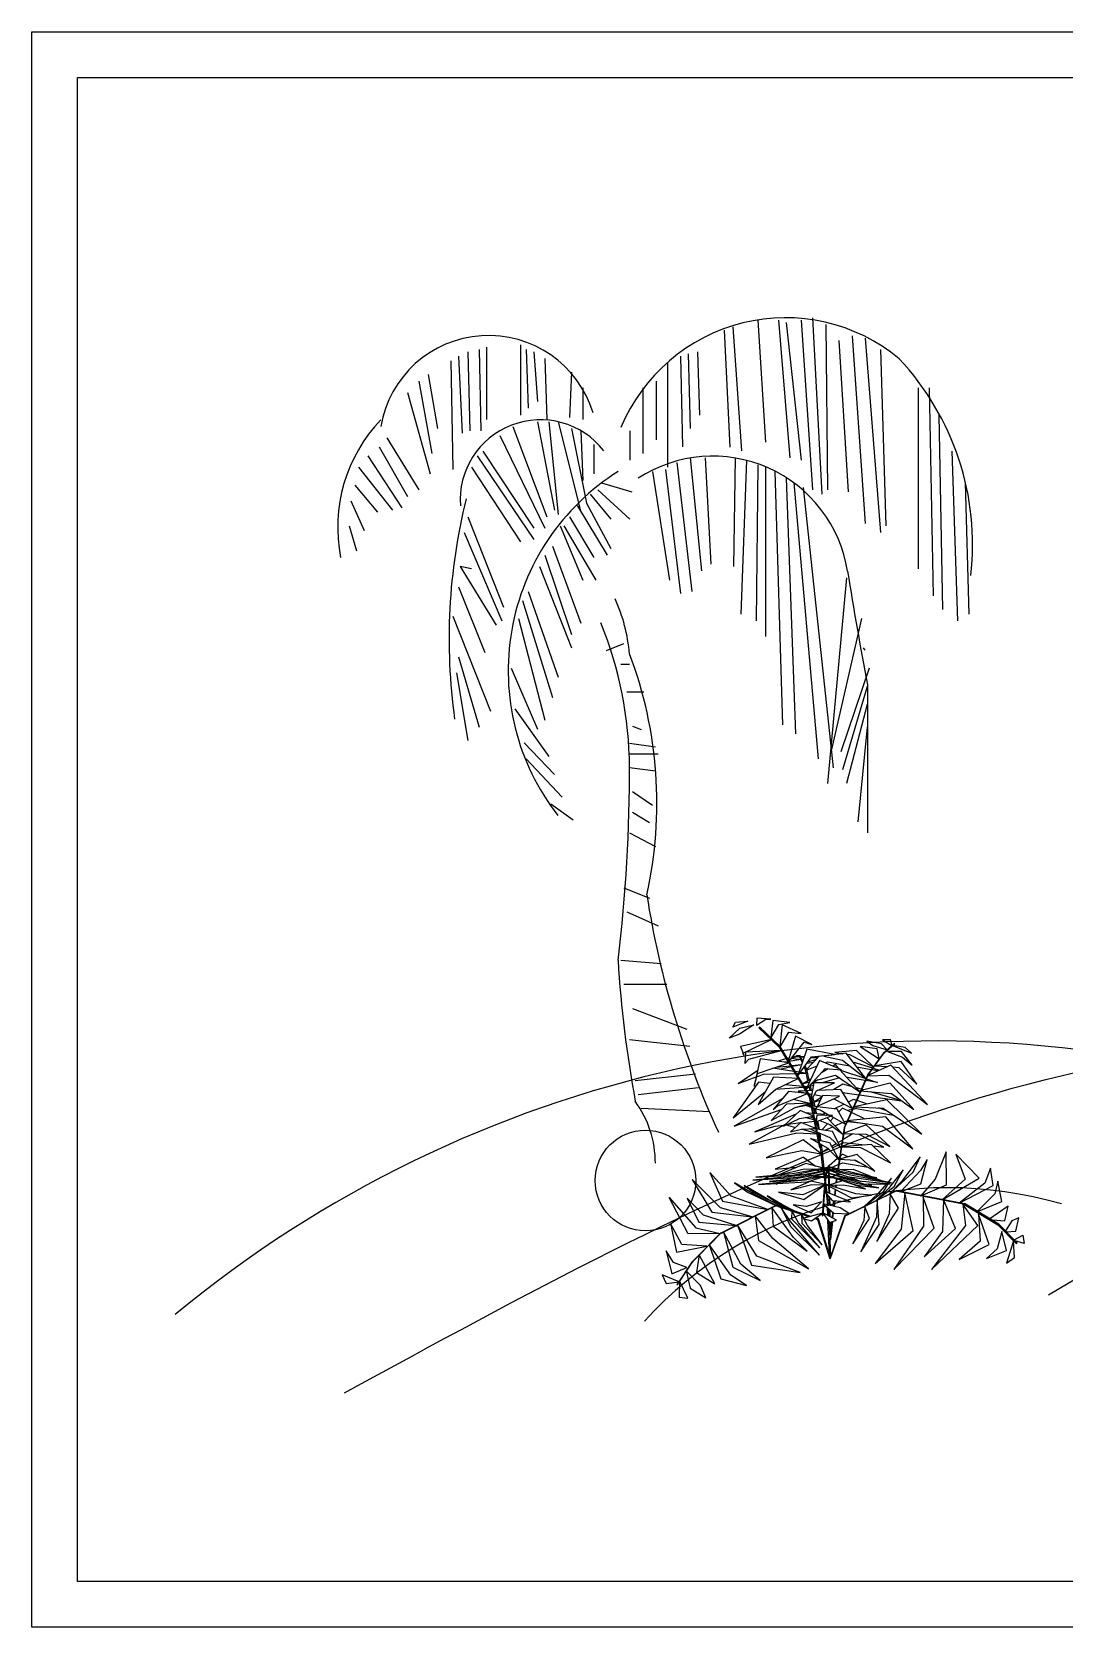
# Model space of a CAD drawing. Extents: x -42728 to 99010, y -18674 to 47645.
# Drawn here: x 60261 to 60599, y 5057 to 5580 of the extents above; entities that cross this region are included whole.
import ezdxf

# ---------------------------------------------------------------- set-up
doc = ezdxf.new("R2010")
doc.units = 0
doc.header["$LTSCALE"] = 100
doc.header["$MEASUREMENT"] = 0
doc.layers.get('0').update_dxf_attribs({"linetype": 'CONTINUOUS'})
doc.layers.add('00-ELE', color=2, linetype='CONTINUOUS')

# ---------------------------------------------------------------- blocks, each defined once
blk = doc.blocks.new('A$C0F7910B6')
at = {"layer": '00-ELE', "color": 35}
for p, q in [((256, 429.39), (259.08, 371.55)), ((227.04, 425.3), (228.92, 386.92)), ((229.86, 426.42), (232.68, 385.78)), ((238.08, 428.64), (240.55, 388.61)), ((244.88, 428.64), (248.59, 383.42)), ((247.34, 427.89), (252.29, 382.67)), ((252.29, 428.64), (256, 373.03)), ((260.32, 427.15), (260.93, 373.03)), ((146.64, 419), (147.26, 392.31)), ((149.11, 419.75), (149.11, 396.03)), ((160.25, 420.48), (160.25, 397.5)), ((162.1, 419), (162.7, 399.72)), ((264.65, 421.97), (267.73, 372.3)), ((268.96, 423.45), (273.29, 361.92)), ((273.29, 422.7), (278.24, 358.94)), ((278.24, 419), (280.09, 361.17)), ((137.38, 415.28), (138, 379.7)), ((139.85, 416.78), (141.08, 391.56)), ((142.93, 418.25), (143.56, 392.31)), ((164.56, 418.25), (165.8, 401.95)), ((168.26, 416.03), (168.88, 396.03)), ((208.42, 414.56), (208.42, 380.45)), ((212.75, 416.78), (213.37, 387.11)), ((215.23, 417.53), (215.83, 393.06)), ((218.31, 418.25), (218.93, 397.5)), ((126.87, 408.62), (131.2, 384.89)), ((129.97, 410.84), (133.05, 393.06)), ((176.92, 411.59), (176.29, 396.75)), ((204.72, 408.62), (204.72, 389.34)), ((123.16, 404.92), (130.59, 378.22)), ((180.62, 406.39), (180.62, 396.03)), ((200.39, 406.39), (200.39, 384.89)), ((290.59, 406.39), (290.59, 347.08)), ((294.29, 406.39), (295.54, 338.19)), ((157.77, 393.8), (168.88, 364.14)), ((165.8, 395.28), (171.36, 366.36)), ((169.51, 395.28), (172.59, 364.89)), ((172.59, 395.28), (180, 365.61)), ((176.92, 393.06), (181.87, 368.58)), ((297.39, 397.5), (298.62, 333.75)), ((116.38, 390.08), (126.87, 373.03)), ((153.44, 390.83), (168.26, 360.44)), ((180, 392.31), (180.62, 376)), ((184.33, 387.86), (184.33, 378.22)), ((196.06, 392.31), (196.06, 382.67)), ((110.2, 384.16), (121.31, 367.11)), ((113.9, 387.11), (123.16, 370.81)), ((146.03, 384.16), (164.56, 356.72)), ((147.89, 385.64), (164.56, 360.44)), ((211.52, 381.94), (216.46, 339.67)), ((215.83, 383.42), (219.54, 346.36)), ((220.78, 383.42), (222.64, 348.58)), ((230.67, 383.42), (230.05, 347.83)), ((234.37, 382.67), (232.52, 332.25)), ((301.72, 385.64), (303.57, 330.03)), ((107.1, 380.45), (118.23, 366.36)), ((144.18, 380.45), (160.25, 355.97)), ((203.49, 378.97), (209.05, 343.38)), ((207.8, 379.7), (212.75, 338.94)), ((238.08, 381.19), (237.46, 330.03)), ((240.55, 380.45), (240.55, 324.85)), ((243.64, 378.97), (246.11, 295.94)), ((247.34, 376.75), (250.44, 292.97)), ((105.87, 374.52), (113.28, 365.61)), ((183.1, 371.55), (189.88, 363.39)), ((185.57, 373.03), (196.06, 363.39)), ((186.8, 375.25), (196.69, 372.3)), ((249.82, 375.25), (257.85, 284.8)), ((252.9, 373.78), (262.78, 281.85)), ((306.04, 375.25), (307.27, 332.25)), ((104.64, 369.33), (108.97, 359.69)), ((178.77, 367.84), (188.65, 351.53)), ((181.87, 368.58), (189.88, 353.75)), ((104.02, 361.17), (106.49, 353.02)), ((142.93, 364.14), (154.67, 334.49)), ((173.21, 361.17), (180.62, 343.38)), ((174.44, 361.17), (184.95, 343.38)), ((176.29, 364.14), (184.33, 350.8)), ((141.71, 358.94), (154.07, 330.03)), ((168.26, 351.53), (176.92, 325.58)), ((170.74, 354.5), (180, 329.3)), ((184.33, 350.8), (184.33, 350.8)), ((144.18, 347.08), (140.48, 347.83)), ((140.48, 347.83), (152.21, 328.55)), ((166.41, 347.83), (176.92, 321.14)), ((139.85, 341.16), (148.49, 319.66)), ((267.11, 344.11), (260.93, 276.66)), ((160.85, 336.72), (170.74, 304.83)), ((162.7, 339.67), (172.59, 311.5)), ((138, 331.52), (150.36, 300.38)), ((159.62, 330.78), (168.26, 297.41)), ((272.06, 330.78), (262.18, 287.77)), ((188.47, 320.31), (194.12, 322.58)), ((273.29, 320.39), (272.67, 321.14)), ((139.85, 318.17), (146.64, 295.19)), ((157.15, 314.47), (165.8, 294.44)), ((193.17, 315.79), (195.99, 315.79)), ((274.54, 314.47), (265.26, 287.05)), ((139.23, 312.99), (142.93, 290.74)), ((274.07, 309.02), (274.07, 260.49)), ((195.06, 306.76), (200.7, 306.76)), ((273.91, 308.53), (265.88, 281.1)), ((158.38, 301.13), (169.51, 285.55)), ((273.91, 302.61), (267.11, 276.66)), ((196.94, 295.49), (199.76, 294.35)), ((273.91, 295.19), (270.82, 264.05)), ((161.48, 290), (171.36, 279.63)), ((195.99, 289.84), (204.47, 288.7)), ((162.1, 284.8), (173.84, 272.21)), ((195.99, 286.44), (205.4, 286.44)), ((195.99, 281.94), (204.47, 280.81)), ((196.94, 274.03), (203.51, 269.52)), ((170.13, 269.99), (177.54, 264.8)), ((196.94, 267.26), (202.58, 263.88)), ((195.99, 260.49), (204.47, 255.97)), ((194.12, 242.44), (202.58, 239.03)), ((195.06, 234.53), (205.4, 230)), ((193.17, 218.71), (206.35, 217.59)), ((194.12, 210.82), (208.22, 210.82)), ((196.94, 202.91), (214.81, 196.15)), ((237.73, 199.75), (237.62, 197.4)), ((237.62, 197.4), (240.65, 199.41)), ((242.33, 199.36), (237.73, 199.75)), ((240.65, 199.41), (242.33, 199.36)), ((243.03, 198.99), (242.3, 193.39)), ((248.54, 198.26), (243.03, 198.99)), ((228.63, 193.17), (232.19, 196.42)), ((232.08, 194.46), (228.63, 193.17)), ((234.77, 198.68), (229.89, 196.7)), ((229.89, 196.7), (230.79, 198.43)), ((230.79, 198.43), (234.77, 198.68)), ((236.75, 197.56), (232.08, 194.46)), ((232.19, 196.42), (236.75, 197.56)), ((238.74, 196.78), (238.43, 196.56)), ((238.43, 196.56), (245.07, 190.2)), ((245.38, 190.4), (238.74, 196.78)), ((242.41, 193.31), (244.99, 197.62)), ((244.99, 197.62), (248.54, 198.26)), ((245.99, 197.56), (245.27, 190.54)), ((245.43, 190.34), (248.21, 195.07)), ((252.32, 194.71), (245.99, 197.56)), ((250.39, 193.76), (248.12, 185.92)), ((248.21, 195.07), (252.32, 194.71)), ((255.79, 191.1), (250.39, 193.76)), ((195.99, 192.76), (215.74, 190.5)), ((242.55, 192.66), (232.41, 190.4)), ((232.41, 190.4), (233.23, 188.27)), ((233.23, 188.27), (242.55, 192.66)), ((234.01, 188.55), (233.84, 184.82)), ((245.74, 189.11), (234.01, 188.55)), ((235.1, 186.28), (245.74, 189.11)), ((245.07, 190.2), (245.38, 190.4)), ((245.38, 190.37), (245.07, 190.17)), ((245.07, 190.17), (254.95, 173.93)), ((255.26, 174.13), (245.38, 190.37)), ((248.29, 185.64), (253.22, 191.88)), ((254.14, 189.53), (251.17, 180.9)), ((253.22, 191.88), (255.79, 191.1)), ((263.21, 187.82), (254.14, 189.53)), ((270.47, 189.14), (263.33, 188.44)), ((263.33, 188.44), (265.99, 188.04)), ((275.98, 183.79), (270.47, 189.14)), ((277.24, 189.7), (271.67, 190.42)), ((271.67, 190.42), (277.83, 186.34)), ((278.64, 191.29), (273.77, 192.13)), ((273.77, 192.13), (275.81, 190.79)), ((274.33, 181.27), (279.48, 188.35)), ((275.81, 190.79), (280.49, 189.33)), ((277.83, 186.34), (277.24, 189.7)), ((280.49, 189.33), (278.64, 191.29)), ((281.53, 192.61), (278.98, 192.55)), ((278.98, 192.55), (282.06, 190.68)), ((282.65, 191.15), (279.17, 188.16)), ((279.17, 188.16), (279.48, 188.38)), ((279.48, 188.35), (279.17, 188.16)), ((279.48, 188.38), (282.95, 191.35)), ((285.17, 188.77), (280.55, 188.72)), ((280.55, 188.72), (285.45, 186.87)), ((282.06, 190.68), (281.53, 192.61)), ((282.23, 190.7), (288.44, 188.24)), ((286.4, 190.12), (282.23, 190.7)), ((282.95, 191.35), (282.65, 191.15)), ((288.72, 184.24), (285.17, 188.77)), ((288.44, 188.24), (286.4, 190.12)), ((233.23, 188.27), (233.03, 188.18)), ((233.03, 188.18), (233.45, 187.62)), ((233.45, 187.62), (233.23, 188.27)), ((233.84, 184.82), (235.1, 186.28)), ((238.83, 186.34), (236.89, 177.38)), ((237.96, 181.6), (248.23, 185.02)), ((248.23, 185.02), (238.83, 186.34)), ((249.86, 182.25), (243, 183.28)), ((244.01, 183.62), (248.74, 184.12)), ((244.54, 185.55), (247.25, 186.53)), ((248.96, 183.73), (245.27, 182.92)), ((247.95, 185.41), (246.86, 185.22)), ((247.67, 186.67), (247.81, 186.73)), ((247.81, 186.73), (248.32, 186.64)), ((247.98, 185.38), (247.9, 185.13)), ((247.9, 185.13), (248.01, 185.27)), ((252.18, 186.11), (248.37, 185.47)), ((249.05, 186.56), (252.18, 186.11)), ((249.07, 186.62), (251.23, 187.26)), ((251.23, 187.26), (249.13, 186.67)), ((249.19, 184.15), (252.38, 184.49)), ((249.24, 186.78), (250.73, 187.23)), ((250.73, 187.23), (249.27, 186.81)), ((252.38, 184.43), (249.41, 183.82)), ((250.87, 187.37), (250.56, 187.15)), ((250.56, 187.15), (250.89, 187.18)), ((250.78, 187.12), (251.68, 187.06)), ((251.68, 187.06), (250.78, 187.12)), ((251.96, 187.43), (250.87, 187.37)), ((250.98, 187.18), (251.65, 187.23)), ((251.23, 180.82), (255.71, 186.98)), ((251.65, 187.23), (251.96, 187.43)), ((251.96, 187.4), (251.65, 187.2)), ((251.65, 187.2), (252.63, 185.13)), ((252.8, 185.64), (251.96, 187.4)), ((252.1, 187.15), (253.25, 187.04)), ((253.27, 187.06), (252.1, 187.15)), ((253.25, 186.98), (252.15, 187.04)), ((252.15, 187.04), (253.22, 186.95)), ((253.67, 182.84), (253.27, 183.62)), ((253.53, 183.96), (253.97, 183.03)), ((258.29, 185.83), (253.86, 176.45)), ((253.95, 176.34), (260.13, 183.17)), ((254.03, 182.86), (258.2, 187.23)), ((257.39, 183.98), (254.09, 182.67)), ((254.23, 184.91), (256.3, 185.24)), ((257.17, 186.17), (254.45, 185.22)), ((255.63, 186.84), (257.7, 186.73)), ((257.67, 186.7), (255.63, 186.81)), ((255.65, 186.87), (257.73, 186.76)), ((255.71, 186.98), (263.21, 187.82)), ((257.75, 186.78), (255.71, 186.92)), ((265.54, 182.81), (258.29, 185.83)), ((267.02, 188.18), (259.74, 187.2)), ((259.74, 187.2), (265.82, 185.97)), ((260.13, 183.17), (265.54, 182.81)), ((260.16, 185.08), (261, 185.41)), ((261, 185.41), (268.17, 184.1)), ((261.93, 187.68), (262.29, 187.54)), ((263.49, 184.46), (262.71, 184.01)), ((264.64, 183.2), (263.49, 184.46)), ((265.82, 185.97), (273.49, 179.9)), ((273.49, 179.9), (267.02, 188.18)), ((267.3, 187.88), (268.17, 187.74)), ((268.17, 187.74), (275.98, 183.79)), ((269.23, 185.38), (275.67, 183.37)), ((275.23, 182.78), (270.58, 183.65)), ((281.67, 184.26), (273.91, 180.79)), ((279.17, 188.16), (274.02, 181.07)), ((275.84, 183.31), (278, 182.64)), ((285.08, 185.5), (276.57, 184.12)), ((276.57, 184.12), (280.66, 183.82)), ((293.68, 171.36), (281.67, 184.26)), ((282.2, 183.7), (284.27, 183.56)), ((284.27, 183.56), (290.15, 178.1)), ((290.15, 178.1), (285.08, 185.5)), ((285.45, 186.87), (288.72, 184.24)), ((197.88, 179.21), (217.63, 181.47)), ((238.27, 178.69), (229.98, 166.99)), ((231.6, 178.33), (238.01, 182.61)), ((231.6, 178.33), (237.54, 180.46)), ((236.89, 177.38), (237.96, 181.6)), ((237.71, 180.48), (239.92, 181.3)), ((243.22, 180.34), (238.13, 171.38)), ((242.05, 178.33), (238.27, 178.69)), ((239.92, 181.3), (250.31, 181.55)), ((251.34, 179.92), (243.22, 180.34)), ((243.95, 176.42), (251.34, 179.92)), ((252.85, 177.32), (247.03, 177.88)), ((251.51, 182), (250.39, 182.16)), ((250.78, 181.55), (251.37, 181.58)), ((251.79, 181.58), (253.95, 181.63)), ((253.95, 181.63), (252.04, 181.91)), ((252.8, 178.24), (255.4, 179.76)), ((254.93, 178.75), (252.83, 178.19)), ((253.97, 183.03), (253.67, 182.84)), ((253.67, 182.78), (253.97, 183)), ((254.48, 179.25), (253.67, 182.78)), ((253.97, 183), (254.79, 179.42)), ((254.7, 178.24), (254.59, 178.64)), ((257.75, 179.45), (255.21, 177.71)), ((256.41, 178.55), (255.49, 173.09)), ((263.21, 178.52), (256.41, 178.55)), ((256.52, 179.14), (263.58, 180.99)), ((257.31, 175.92), (263.21, 178.52)), ((261.14, 183.09), (258.9, 181.8)), ((264.81, 180.12), (259.15, 178.55)), ((265.96, 178.1), (262.99, 176.26)), ((263.58, 180.99), (271.56, 175.56)), ((271.56, 175.56), (264.98, 182.81)), ((265.15, 182.67), (273.49, 179.9)), ((269.09, 177.21), (265.96, 178.1)), ((274.02, 181.04), (266.32, 163.74)), ((273.21, 179.31), (267.33, 180.26)), ((281.47, 178.41), (271.47, 175.86)), ((272.01, 176.03), (274.13, 180.76)), ((277.35, 178.64), (273.49, 179.25)), ((273.74, 179.84), (277.35, 178.64)), ((273.91, 180.79), (281.05, 181.02)), ((274.02, 181.07), (274.33, 181.27)), ((274.33, 181.24), (274.02, 181.04)), ((274.19, 180.93), (274.33, 181.24)), ((277.41, 182.39), (275.45, 182.75)), ((281.05, 181.02), (293.68, 171.36)), ((289.2, 169.73), (281.47, 178.41)), ((198.81, 174.71), (218.58, 176.95)), ((229.98, 166.99), (240.56, 175.7)), ((246.05, 173.29), (230.26, 164.33)), ((238.13, 171.38), (243.95, 176.42)), ((248.07, 175.67), (243.05, 169.76)), ((253.08, 176.98), (243.87, 176.31)), ((244.48, 170.91), (254.31, 175.02)), ((254.31, 175.02), (248.07, 175.67)), ((254.67, 171.83), (249.61, 173.04)), ((253.75, 175.86), (251.34, 175.75)), ((251.34, 175.75), (254.17, 175.16)), ((254.2, 177.18), (253.39, 177.26)), ((253.53, 177.01), (254.11, 177.07)), ((255.93, 175.95), (254.23, 175.86)), ((254.67, 177.1), (254.95, 177.12)), ((254.95, 177.12), (254.7, 177.15)), ((254.73, 175.05), (255.77, 174.83)), ((255.21, 175.95), (254.87, 177.35)), ((255.26, 174.16), (254.95, 173.93)), ((254.95, 173.93), (255.26, 174.13)), ((254.95, 173.93), (258.29, 157.19)), ((255.18, 177.66), (255.57, 175.95)), ((255.23, 177.46), (256.24, 177.74)), ((258.59, 157.41), (255.26, 174.16)), ((255.43, 174.86), (255.63, 174.02)), ((255.6, 172.62), (257.31, 175.92)), ((256.35, 170.8), (255.85, 173.06)), ((256.1, 173.54), (256.72, 170.77)), ((259.01, 173.76), (256.44, 172.17)), ((256.44, 172.14), (258.51, 172.78)), ((256.66, 174.63), (259.18, 174.1)), ((265.31, 176.34), (257.53, 176)), ((259.32, 174.35), (257.59, 170.82)), ((257.59, 170.82), (264.87, 174.07)), ((264.87, 174.07), (259.32, 174.35)), ((262.99, 173.2), (269.12, 170.12)), ((269.12, 170.12), (265.31, 176.34)), ((266.6, 175.25), (266.1, 175.08)), ((266.6, 175.25), (271.14, 174.6)), ((267.55, 166.06), (271.92, 175.81)), ((267.81, 172.31), (269.49, 173.12)), ((269.49, 173.12), (270.33, 172.81)), ((280.38, 172.92), (269.68, 170.68)), ((271.92, 176.4), (270.41, 176.84)), ((270.58, 172.76), (273.88, 171.58)), ((271.39, 174.58), (285.17, 172.62)), ((271.47, 175.86), (281.86, 175)), ((272.71, 176.2), (272.17, 176.37)), ((285, 172.73), (274.95, 175.58)), ((291.8, 161.61), (280.38, 172.92)), ((281.86, 175), (289.2, 169.73)), ((199.76, 170.18), (222.33, 169.06)), ((230.26, 164.33), (245.71, 169.73)), ((250.25, 168.08), (237.09, 162.45)), ((247.45, 171.5), (242.41, 166.12)), ((242.41, 166.12), (250.25, 170.46)), ((243.05, 169.76), (244.48, 170.91)), ((245.71, 169.73), (245.77, 169.76)), ((251.9, 169.4), (246.53, 164.33)), ((255.4, 171.86), (247.45, 171.5)), ((250.25, 170.46), (255.4, 171.86)), ((250.42, 168.02), (250.25, 168.08)), ((250.47, 170.52), (255.43, 171.36)), ((251.68, 166.85), (256.27, 167.52)), ((256.27, 167.52), (251.9, 169.4)), ((256.02, 168.44), (253.61, 168.67)), ((255.54, 170.88), (253.97, 171.05)), ((253.97, 171.05), (255.6, 170.52)), ((255.37, 171.66), (255.04, 171.75)), ((256.21, 171.47), (255.79, 171.58)), ((255.85, 171.41), (256.21, 171.47)), ((257.36, 170.66), (255.96, 170.82)), ((256.02, 167.63), (256.16, 167.88)), ((256.16, 167.88), (256.02, 167.63)), ((256.05, 170.4), (257.08, 170.04)), ((257.42, 170.74), (256.38, 168.5)), ((256.41, 168.44), (257.59, 170.82)), ((259.85, 168.08), (256.41, 168.42)), ((256.72, 169.2), (256.47, 170.21)), ((256.91, 168.39), (256.75, 169.06)), ((256.86, 170.1), (256.94, 169.73)), ((256.97, 169.56), (257.28, 168.36)), ((257.42, 167.88), (257.08, 164.97)), ((257.22, 170.01), (258.51, 169.59)), ((257.59, 170.82), (257.42, 170.74)), ((262.54, 167.77), (257.42, 167.88)), ((264.11, 169.9), (257.53, 170.66)), ((257.61, 165.9), (262.54, 167.77)), ((258.51, 169.59), (261.65, 167.83)), ((259.27, 168.14), (260.19, 168.61)), ((260.08, 167.86), (259.85, 168.08)), ((260.33, 167.83), (261.23, 168.02)), ((262.07, 167.55), (266.8, 164.89)), ((263.13, 170.01), (266.24, 171.55)), ((266.8, 164.89), (264.11, 169.9)), ((265.82, 170.21), (264.64, 168.98)), ((268.59, 168.86), (265.82, 170.21)), ((268.95, 169.73), (267.53, 169.4)), ((273.24, 166.62), (268.81, 168.78)), ((270.47, 170.07), (269.26, 169.79)), ((269.68, 170.68), (279.17, 170.18)), ((270.47, 170.07), (282.45, 167.94)), ((280.57, 169.2), (277.63, 170.26)), ((279.17, 170.18), (291.8, 161.61)), ((247.03, 164.8), (235.21, 158.34)), ((237.09, 162.45), (243.73, 164.27)), ((243.73, 164.27), (246.75, 164.66)), ((246.53, 164.33), (251.68, 166.85)), ((247.37, 164.72), (250.36, 163.85)), ((252.01, 165.34), (247.39, 164.75)), ((252.21, 165.5), (248.82, 162.42)), ((248.82, 162.42), (252.38, 163.35)), ((257.05, 163.57), (252.21, 165.5)), ((257.31, 161.92), (252.35, 163.32)), ((252.38, 163.35), (257.05, 163.57)), ((252.49, 165.39), (256.52, 165.92)), ((256.44, 166.32), (253.61, 167.13)), ((255.04, 163.49), (257.19, 162.48)), ((255.32, 167.38), (256.33, 166.96)), ((257.03, 163.4), (256.24, 163.54)), ((256.75, 166.82), (257.25, 166.6)), ((257.19, 166.09), (256.89, 166.2)), ((256.91, 165.98), (257.19, 166.01)), ((257.19, 164.52), (257.61, 165.9)), ((262.57, 162.54), (257.45, 163.35)), ((257.53, 165.56), (257.7, 164.8)), ((257.64, 162.31), (261.65, 160.52)), ((258.01, 165.03), (257.7, 164.8)), ((257.7, 164.8), (258.01, 165.03)), ((257.89, 163.29), (257.7, 164.8)), ((258.01, 165.03), (257.78, 165.92)), ((258.23, 163.24), (258.01, 165.03)), ((258.34, 166.18), (261.65, 164.83)), ((260.95, 165.08), (259.07, 163.12)), ((260.11, 162.93), (262.63, 164.08)), ((265.99, 161.61), (260.81, 167.07)), ((261.65, 164.83), (265.99, 161.61)), ((262.85, 167.1), (261.84, 166.04)), ((265.29, 157.19), (262.57, 162.54)), ((263.38, 164.38), (265.76, 165.45)), ((266.32, 163.74), (264.25, 150.24)), ((273.63, 164.72), (266.04, 161.86)), ((266.32, 162), (266.63, 163.96)), ((266.63, 163.96), (266.32, 163.74)), ((266.32, 163.74), (266.63, 163.94)), ((266.38, 165.7), (266.91, 165.95)), ((266.63, 163.94), (267.53, 165.95)), ((266.91, 165.95), (267.25, 165.9)), ((280.07, 167.35), (267.33, 166.01)), ((267.33, 166.01), (278.98, 164.3)), ((267.53, 165.87), (271.47, 165.39)), ((281.36, 157.61), (273.63, 164.72)), ((278.98, 164.3), (288.89, 156.88)), ((288.89, 156.88), (280.07, 167.35)), ((235.21, 158.34), (250.81, 162.06)), ((252.97, 159.82), (240.76, 153.94)), ((250.81, 162.06), (257.36, 161.75)), ((258.87, 155.17), (252.97, 159.82)), ((257.95, 158.76), (255.32, 160.27)), ((255.32, 160.27), (257.75, 159.74)), ((257.75, 161.81), (258.06, 161.72)), ((258.06, 161.72), (257.75, 161.75)), ((258.31, 159.65), (258.03, 162.12)), ((258.03, 162.03), (258.12, 162.09)), ((258.17, 159.65), (261.59, 158.92)), ((258.29, 157.19), (258.59, 157.41)), ((258.37, 161.95), (258.65, 159.57)), ((261.09, 156.94), (258.4, 158.48)), ((259.43, 150.55), (258.48, 158.42)), ((258.82, 158.22), (259.13, 155.82)), ((261.59, 158.92), (264.7, 153.16)), ((261.65, 160.52), (265.29, 157.19)), ((263.77, 158.5), (262.32, 157.66)), ((262.54, 157.22), (264.33, 158.06)), ((265.68, 159.62), (264.45, 158.92)), ((264.78, 158.22), (265.51, 158.56)), ((265.03, 153.52), (265.65, 157.47)), ((275.34, 158.28), (265.17, 157.5)), ((265.17, 157.5), (271.75, 157.33)), ((265.65, 157.55), (266.32, 161.84)), ((265.85, 158.7), (266.27, 158.9)), ((266.04, 161.86), (273.63, 161.64)), ((269.26, 161.75), (266.04, 159.88)), ((266.27, 158.9), (273.1, 158.11)), ((279.43, 157.38), (271.08, 161.7)), ((271.75, 157.33), (281.55, 152.29)), ((273.63, 161.64), (281.36, 157.61)), ((281.55, 152.29), (275.34, 158.28)), ((275.87, 157.8), (279.43, 157.38)), ((240.76, 153.94), (252.46, 156.32)), ((253.02, 154.16), (243.75, 150.22)), ((253.81, 152.09), (244.96, 148.34)), ((252.46, 156.32), (258.87, 155.17)), ((253.02, 154.16), (256.94, 151.22)), ((259.55, 150.47), (253.81, 152.09)), ((258.54, 155.45), (261.06, 156.91)), ((261.28, 156.68), (258.54, 155.45)), ((259.13, 155.68), (259.74, 150.52)), ((264.7, 153.16), (261.09, 156.94)), ((264.17, 153.63), (261.42, 151.25)), ((264.84, 154.25), (264.39, 153.83)), ((264.53, 150.19), (265.03, 153.38)), ((270.66, 155), (264.75, 153.41)), ((264.75, 153.41), (270.13, 153.18)), ((264.81, 151.81), (265.85, 152.26)), ((265.82, 155.09), (265.23, 154.58)), ((267.61, 154.19), (265.82, 155.09)), ((265.85, 152.26), (274.27, 150.8)), ((273.49, 151.25), (269.63, 153.18)), ((270.13, 153.18), (276.46, 149.57)), ((276.46, 149.57), (270.66, 155)), ((291.33, 154.25), (285.31, 146.3)), ((288.97, 149.18), (291.33, 154.25)), ((293.57, 153.38), (291.41, 149.71)), ((291.49, 145.4), (293.57, 153.38)), ((299.87, 155.9), (296.17, 146.91)), ((299.89, 145.06), (299.87, 155.9)), ((302.97, 155.12), (306.05, 146.86)), ((310.62, 147.28), (302.97, 155.12)), ((225.86, 137.53), (216.48, 146.74)), ((216.48, 146.74), (222.98, 136.08)), ((229.33, 141.37), (222.36, 149.07)), ((222.36, 149.07), (226.42, 139.66)), ((251.4, 148.03), (236.45, 146.55)), ((236.45, 146.55), (251.26, 147.53)), ((249.44, 148.7), (237.45, 147.61)), ((237.45, 147.61), (249.55, 148.17)), ((253.61, 146.55), (238.24, 145.15)), ((250.64, 147.02), (241.85, 146.18)), ((241.85, 146.18), (252.24, 146.72)), ((243.75, 150.22), (250.81, 150.83)), ((244.96, 148.34), (253.39, 150.3)), ((250, 146.6), (247.28, 145.96)), ((247.37, 146.72), (248.77, 147.36)), ((260.97, 150.72), (249.44, 148.7)), ((249.55, 148.17), (260.97, 150.72)), ((251.17, 148.42), (250, 147.89)), ((260.41, 148.84), (250.64, 147.02)), ((252.66, 148.28), (251.17, 148.42)), ((251.26, 147.53), (260.47, 149.77)), ((260.47, 149.77), (251.4, 148.03)), ((252.24, 146.72), (260.41, 148.84)), ((253.39, 150.3), (257.73, 150.16)), ((260.16, 147.92), (253.61, 146.55)), ((255.71, 147.98), (253.89, 148.17)), ((254.2, 146.07), (260.16, 147.92)), ((255.79, 147.64), (258.31, 147.53)), ((256.83, 149.99), (256.1, 150.22)), ((258.93, 147.67), (256.77, 147.86)), ((257.28, 149.88), (258.82, 149.46)), ((258.4, 150.13), (260.75, 150.05)), ((259.18, 149.54), (258.43, 150.1)), ((260.13, 147.47), (258.9, 147.5)), ((259.04, 149.4), (259.57, 149.26)), ((259.29, 147.64), (260.13, 147.53)), ((259.57, 149.26), (259.32, 149.46)), ((259.55, 149.63), (259.49, 150.08)), ((259.66, 148.73), (259.55, 149.52)), ((259.57, 149.63), (260.08, 150.05)), ((260.64, 150.08), (259.6, 149.6)), ((260.19, 147.92), (259.6, 141.17)), ((259.77, 147.86), (259.66, 148.59)), ((260.78, 150.13), (259.74, 150.44)), ((259.8, 147.61), (259.77, 147.75)), ((259.8, 150.08), (259.83, 149.88)), ((259.8, 147.44), (259.99, 145.82)), ((259.85, 149.68), (259.97, 148.79)), ((259.91, 141.4), (260.5, 148.14)), ((259.97, 148.68), (260.11, 147.58)), ((260.11, 147.44), (260.13, 147.33)), ((261.09, 151.17), (260.19, 147.89)), ((260.5, 148.14), (260.19, 147.92)), ((260.19, 147.89), (260.5, 148.12)), ((260.36, 150.3), (260.97, 150.86)), ((261.42, 147.42), (260.47, 147.5)), ((260.47, 147.44), (261.42, 147.42)), ((260.5, 148.17), (261.39, 151.39)), ((260.53, 148.12), (270.52, 144.95)), ((270.89, 145.32), (260.53, 148.12)), ((271.14, 146.27), (260.75, 148.93)), ((260.75, 148.93), (272.68, 145.34)), ((269.04, 148.09), (261.03, 149.96)), ((261.03, 149.94), (267.41, 147.78)), ((261.11, 150.05), (261.06, 150.08)), ((261.06, 150.05), (261.11, 150.05)), ((261.39, 151.39), (261.09, 151.17)), ((261.39, 151.39), (261.09, 151.17)), ((261.11, 150.33), (261.11, 149.96)), ((261.11, 150.24), (261.11, 150.24)), ((261.11, 149.88), (261.2, 147.95)), ((263.75, 150.05), (261.14, 149.99)), ((261.14, 149.99), (265.15, 149.54)), ((261.2, 147.86), (261.28, 145.01)), ((261.2, 147.33), (262.01, 147.61)), ((263.13, 147.28), (261.2, 147.33)), ((261.28, 150.92), (265.99, 149.26)), ((271.73, 148.42), (261.31, 150.94)), ((261.42, 150.94), (261.39, 151.39)), ((261.45, 150.02), (261.42, 150.83)), ((261.45, 150.38), (262.01, 150.64)), ((261.45, 149.88), (261.45, 149.94)), ((261.48, 148.76), (261.45, 149.77)), ((261.51, 147.86), (261.48, 148.68)), ((261.51, 147.47), (261.51, 147.75)), ((261.59, 145.06), (261.51, 147.3)), ((262.21, 147.67), (263.47, 148.09)), ((262.23, 150.72), (264.45, 151.67)), ((263.72, 146.66), (263.61, 145.68)), ((263.77, 147.05), (263.72, 146.66)), ((264.03, 146.86), (263.72, 146.66)), ((263.72, 146.66), (264.03, 146.86)), ((263.75, 148.17), (264.98, 148.59)), ((266.04, 147.16), (263.75, 147.25)), ((263.91, 145.76), (264.03, 146.86)), ((263.97, 148.28), (264.05, 148.87)), ((264.03, 146.86), (264.05, 146.97)), ((264.08, 147.19), (264.08, 147.19)), ((264.17, 149.63), (264.11, 149.26)), ((264.33, 148.79), (264.25, 148.37)), ((264.39, 149.21), (264.45, 149.6)), ((264.98, 150.05), (269.35, 150.13)), ((265.99, 149.26), (277.1, 147.33)), ((268.7, 146.52), (266.04, 147.16)), ((267.41, 147.78), (281.86, 145.65)), ((267.89, 147.72), (271.98, 146.18)), ((281.86, 145.65), (269.04, 148.09)), ((269.35, 150.13), (275.53, 147.64)), ((279.15, 146.21), (269.71, 148.62)), ((277.1, 147.33), (271.73, 148.42)), ((275.79, 147.56), (279.15, 146.21)), ((281.89, 147.28), (280.71, 145.9)), ((280.74, 145.34), (281.89, 147.28)), ((285.75, 149.94), (280.94, 143.86)), ((281.22, 142.07), (288.97, 149.18)), ((282.79, 144.48), (285.75, 149.94)), ((291.41, 149.71), (284.8, 142.8)), ((296.17, 146.91), (291.52, 141.48)), ((298.52, 140.11), (310.62, 147.28)), ((306.05, 146.86), (298.52, 140.11)), ((314.4, 150.47), (312.47, 145.62)), ((315.29, 144.87), (314.4, 150.47)), ((241.32, 137), (229.33, 141.37)), ((236.78, 142.01), (230.45, 145.74)), ((230.45, 145.74), (234.85, 142.54)), ((241.65, 140.16), (233.62, 144.87)), ((233.62, 144.87), (236.95, 142.38)), ((234.85, 142.54), (243.92, 138.32)), ((243.98, 138.37), (236.78, 142.01)), ((236.95, 142.38), (246.67, 137.59)), ((238.24, 145.15), (254.2, 146.07)), ((246.13, 138.48), (241.15, 141.45)), ((241.15, 141.45), (244.37, 139.1)), ((245.49, 145.57), (244.03, 145.23)), ((244.03, 145.23), (244.65, 145.51)), ((252.8, 141.79), (244.82, 142.63)), ((244.82, 142.63), (253.16, 140.22)), ((246.69, 146.44), (245.32, 145.79)), ((255.49, 146.27), (248.85, 143.38)), ((248.85, 143.38), (255.77, 145.18)), ((259.69, 144.84), (252.8, 141.79)), ((253.16, 140.22), (259.69, 144.84)), ((259.94, 145.29), (255.49, 146.27)), ((255.77, 145.18), (259.91, 145.04)), ((259.6, 141.17), (259.91, 141.4)), ((259.91, 141.4), (259.6, 141.2)), ((259.74, 138.82), (259.91, 141.4)), ((259.77, 142.99), (262.49, 139.91)), ((268.42, 139.49), (259.77, 142.99)), ((259.97, 145.4), (268.79, 140.75)), ((270.16, 142.12), (259.97, 145.4)), ((260.39, 142.77), (260.16, 144.36)), ((260.25, 145.04), (260.64, 145.04)), ((260.3, 145.88), (260.39, 145.29)), ((260.41, 145.01), (260.69, 142.66)), ((260.44, 142.21), (260.75, 139.63)), ((261.03, 139.86), (260.81, 141.82)), ((261.06, 145.06), (261.25, 145.01)), ((261.25, 145.01), (261.2, 145.01)), ((261.28, 144.67), (261.37, 142.38)), ((265.82, 146.32), (261.34, 144.95)), ((261.39, 144.95), (266.1, 145.04)), ((261.59, 144.9), (261.59, 144.92)), ((261.67, 142.26), (261.59, 144.5)), ((263.38, 143.58), (263.19, 141.65)), ((263.55, 144.95), (263.47, 144.31)), ((263.47, 141.54), (263.66, 143.41)), ((263.75, 144.22), (263.83, 144.98)), ((273.41, 143.72), (265.82, 146.32)), ((266.1, 145.04), (273.41, 143.72)), ((268.11, 135.6), (283.63, 143.24)), ((283.32, 143.02), (268.2, 135.54)), ((268.79, 140.75), (275.37, 141.7)), ((275.37, 141.7), (270.16, 142.12)), ((270.52, 144.95), (277.77, 144.03)), ((277.77, 144.03), (270.89, 145.32)), ((281.47, 145.23), (271.14, 146.27)), ((272.68, 145.34), (281.47, 145.23)), ((272.9, 137.95), (279.34, 142.96)), ((277.41, 142.12), (272.9, 137.95)), ((273.77, 145.34), (275.34, 144.95)), ((275.34, 144.95), (274.36, 145.32)), ((276.85, 139.91), (282.79, 144.48)), ((280.94, 143.86), (276.85, 139.91)), ((280.1, 145.23), (277.41, 142.12)), ((279.34, 142.96), (280.66, 145.2)), ((280.6, 145.79), (280.24, 145.37)), ((281.5, 142.1), (281.16, 135.54)), ((285.31, 146.3), (281.22, 142.07)), ((284.21, 137.42), (281.5, 142.1)), ((283.63, 143.24), (283.32, 143.02)), ((283.32, 143.02), (283.63, 143.24)), ((305.55, 138.68), (283.32, 143.02)), ((283.63, 143.24), (305.86, 138.9)), ((284.8, 142.8), (291.49, 145.4)), ((286.23, 142.43), (285.05, 130.53)), ((288.95, 130.03), (286.23, 142.43)), ((291.52, 141.48), (299.89, 145.06)), ((312.47, 145.62), (304.09, 139.04)), ((304.09, 139.04), (315.29, 144.87)), ((315.83, 142.04), (309.86, 136.16)), ((316.81, 146.21), (315.83, 142.04)), ((318.04, 139.55), (316.81, 146.21)), ((215.25, 128.96), (208.98, 140.86)), ((208.98, 140.86), (217.77, 130.92)), ((220.21, 135.12), (214.89, 140.67)), ((214.89, 140.67), (218.72, 132.77)), ((222.98, 136.08), (236.19, 134.54)), ((236.19, 134.54), (225.86, 137.53)), ((244.15, 138.43), (225.92, 129.19)), ((226.42, 139.66), (241.29, 137)), ((226.9, 129.61), (243.84, 138.2)), ((241.46, 136.97), (241.46, 136.97)), ((241.46, 136.97), (241.46, 136.97)), ((246.86, 137.56), (241.65, 140.16)), ((242.63, 137.64), (243.08, 131.48)), ((249.72, 127.79), (242.63, 137.64)), ((244.15, 138.43), (243.84, 138.23)), ((243.84, 138.2), (244.15, 138.43)), ((243.84, 138.23), (249.13, 136.47)), ((255.4, 134.7), (244.15, 138.43)), ((244.37, 139.1), (249.66, 136.58)), ((244.96, 137.87), (245.35, 137.67)), ((245.35, 137.67), (245.04, 137.84)), ((245.57, 137.7), (248.88, 131.32)), ((248.74, 133.05), (245.57, 137.7)), ((250.17, 136.44), (246.13, 138.48)), ((248.63, 136.64), (249.13, 136.38)), ((249.13, 136.38), (248.68, 136.61)), ((249.16, 136.52), (249.1, 133.89)), ((251.45, 132.63), (249.16, 136.52)), ((249.24, 136.44), (252.35, 135.38)), ((249.63, 138.54), (255.6, 135.82)), ((254, 137.9), (249.63, 138.54)), ((258.99, 139.44), (254, 137.9)), ((255.6, 135.82), (258.99, 139.44)), ((259.6, 141.2), (259.27, 136.05)), ((259.46, 138.85), (262.96, 135.77)), ((265.06, 137.48), (259.46, 138.85)), ((259.57, 135.88), (259.74, 138.57)), ((260.75, 139.63), (261.03, 139.86)), ((261.03, 139.86), (260.75, 139.63)), ((260.75, 139.63), (260.81, 138.54)), ((260.83, 137.62), (260.95, 135.1)), ((261.09, 138.48), (261.03, 139.86)), ((261.25, 134.93), (261.14, 137.34)), ((261.39, 141.03), (261.39, 141.12)), ((261.42, 141.06), (261.39, 141.03)), ((261.39, 141.03), (261.42, 141.06)), ((261.39, 141.03), (261.45, 138.4)), ((261.45, 137.06), (261.51, 134.82)), ((261.76, 138.32), (261.7, 140.75)), ((261.81, 134.62), (261.79, 136.78)), ((262.6, 136.08), (262.4, 134.31)), ((262.49, 139.91), (268.42, 139.49)), ((262.79, 138.06), (262.99, 139.86)), ((263.27, 139.83), (263.07, 137.98)), ((268.17, 135.54), (265.06, 137.48)), ((273.18, 137.98), (272.87, 133.3)), ((274.67, 133.98), (273.18, 137.98)), ((277.19, 140.16), (276.93, 134.45)), ((277.1, 126.5), (284.21, 137.42)), ((277.83, 132.02), (277.19, 140.16)), ((292.31, 140.98), (292.42, 131.46)), ((295.92, 130.78), (292.31, 140.98)), ((298.91, 140.19), (298.63, 129.72)), ((302.89, 130.76), (298.91, 140.19)), ((305.27, 138.74), (306.11, 131.68)), ((310.23, 131.68), (305.27, 138.74)), ((305.89, 138.93), (305.58, 138.71)), ((305.58, 138.71), (316.75, 131.88)), ((305.86, 138.9), (305.61, 138.74)), ((317.06, 132.1), (305.89, 138.93)), ((309.86, 136.16), (318.04, 139.55)), ((320.11, 138.06), (313.87, 133.7)), ((319.1, 133.22), (320.11, 138.06)), ((213.18, 125.46), (209.45, 132.38)), ((209.45, 132.38), (211.36, 122.94)), ((217.77, 130.92), (225.75, 129.1)), ((218.72, 132.77), (230.79, 131.68)), ((230.93, 131.74), (220.21, 135.12)), ((230.99, 131.65), (231.32, 131.62)), ((231.32, 131.62), (231.07, 131.71)), ((231.41, 131.93), (235.97, 118.66)), ((237.73, 121.68), (231.41, 131.93)), ((237.15, 134.84), (238.24, 126.84)), ((242.97, 127.42), (237.15, 134.84)), ((243.08, 131.48), (254.23, 123.34)), ((258.29, 121.94), (248.74, 133.05)), ((248.88, 131.32), (258.29, 121.94)), ((249.1, 133.89), (258.34, 124.4)), ((258.34, 124.4), (251.45, 132.63)), ((251.99, 135.52), (252.15, 135.43)), ((252.15, 135.43), (252.01, 135.52)), ((252.38, 135.46), (252.49, 132.46)), ((253.11, 134.09), (252.38, 135.46)), ((252.46, 135.38), (254.87, 134.54)), ((252.49, 132.46), (259.21, 125.38)), ((259.27, 135.77), (252.77, 133.95)), ((252.77, 133.95), (255.65, 133.22)), ((254.37, 131.68), (253.27, 133.81)), ((259.21, 125.38), (254.37, 131.68)), ((255.65, 133.22), (259.27, 135.77)), ((256.72, 133.95), (257.61, 133.64)), ((257.92, 133.86), (257.03, 134.17)), ((257.92, 133.86), (257.61, 133.64)), ((257.61, 133.64), (257.92, 133.86)), ((257.61, 133.64), (261.62, 120.76)), ((261.81, 121.35), (257.92, 133.86)), ((259.27, 135.96), (259.21, 134.93)), ((259.21, 134.93), (259.52, 135.12)), ((259.27, 136.02), (261.53, 132.69)), ((263.83, 133.47), (259.27, 136.02)), ((259.52, 135.12), (259.55, 135.57)), ((261.56, 122.22), (261.03, 133.39)), ((261.37, 132.91), (261.62, 127.76)), ((261.53, 132.69), (263.83, 133.47)), ((261.53, 132.66), (261.62, 126.95)), ((266.49, 134.73), (261.62, 120.76)), ((261.93, 127.17), (261.84, 132.77)), ((261.9, 129.52), (262.26, 132.91)), ((261.93, 120.98), (266.8, 134.96)), ((262.54, 133), (261.93, 127.17)), ((262.65, 134.14), (262.85, 135.82)), ((262.96, 135.77), (268.17, 135.54)), ((266.49, 134.73), (268.11, 135.54)), ((266.8, 134.96), (266.49, 134.73)), ((266.8, 134.96), (266.49, 134.73)), ((267.97, 135.54), (266.8, 134.96)), ((269.23, 125.72), (274.67, 133.98)), ((272.87, 133.3), (269.23, 125.72)), ((276.93, 134.45), (271.84, 123.08)), ((271.84, 123.08), (277.83, 132.02)), ((281.16, 135.54), (277.1, 126.5)), ((292.42, 131.46), (282.67, 117.26)), ((306.11, 131.68), (294.99, 117.26)), ((294.99, 117.26), (310.23, 131.68)), ((310.48, 135.38), (310.98, 126.61)), ((313.92, 125.44), (310.48, 135.38)), ((313.87, 133.7), (319.1, 133.22)), ((317.06, 132.1), (316.75, 131.9)), ((316.75, 131.9), (322.77, 125.8)), ((316.75, 131.88), (316.75, 131.88)), ((323.08, 126), (317.06, 132.1)), ((321.34, 133.25), (319.27, 129.92)), ((323.69, 134.23), (321.34, 133.25)), ((322.63, 129.86), (323.69, 134.23)), ((225.72, 129.08), (215.25, 128.96)), ((225.61, 128.99), (218.86, 122.13)), ((222.19, 125.41), (225.72, 128.99)), ((225.92, 129.19), (225.61, 128.99)), ((225.64, 128.96), (226.81, 129.55)), ((225.92, 129.19), (225.64, 128.96)), ((225.81, 129.1), (225.81, 129.1)), ((225.83, 129.1), (225.92, 129.19)), ((226.84, 129.64), (229.87, 118.02)), ((232.47, 119.02), (226.84, 129.64)), ((238.24, 126.84), (254.73, 117.48)), ((254.73, 117.48), (242.97, 127.42)), ((254.23, 123.34), (249.72, 127.79)), ((261.62, 126.95), (261.93, 127.17)), ((261.93, 127.17), (261.62, 126.95)), ((261.65, 126.95), (261.9, 121.6)), ((285.05, 130.53), (276.54, 119.25)), ((276.54, 119.25), (288.95, 130.03)), ((282.67, 117.26), (295.92, 130.78)), ((292.64, 121.4), (302.89, 130.76)), ((298.63, 129.72), (292.64, 121.4)), ((310.98, 126.61), (304.12, 120.54)), ((318.09, 129.78), (316.5, 124.04)), ((319.58, 123.5), (318.09, 129.78)), ((319.52, 129.64), (322.63, 129.86)), ((321.93, 126.64), (319.66, 119.36)), ((322.18, 121.18), (321.93, 126.64)), ((322.1, 127.03), (325.01, 128.49)), ((325.4, 125.8), (322.43, 126.7)), ((322.77, 125.8), (323.08, 126)), ((325.01, 128.49), (325.4, 125.8)), ((210.41, 119.56), (208.05, 123.45)), ((208.05, 123.45), (209.87, 115.89)), ((211.36, 122.94), (221.33, 124.9)), ((221.33, 124.9), (213.18, 125.46)), ((218.81, 122.05), (216.45, 119.67)), ((216.76, 119.89), (218.78, 121.94)), ((218.83, 122.13), (217.94, 116.31)), ((223.93, 112.58), (218.83, 122.13)), ((218.92, 122.08), (222.11, 125.32)), ((222.11, 125.46), (225.92, 114.18)), ((229.17, 115.41), (222.11, 125.46)), ((251.93, 116.34), (237.73, 121.68)), ((261.62, 120.76), (261.93, 120.98)), ((261.62, 120.76), (261.93, 120.98)), ((261.93, 120.98), (261.62, 120.76)), ((304.12, 120.54), (313.92, 125.44)), ((316.5, 124.04), (313.08, 120.87)), ((313.08, 120.87), (319.58, 123.5)), ((319.66, 119.36), (322.18, 121.18)), ((212.23, 113.28), (206.65, 115.58)), ((206.65, 115.58), (208, 112.7)), ((209.87, 115.89), (214.77, 117.96)), ((214.77, 117.96), (210.41, 119.56)), ((216.45, 119.7), (211.53, 112.25)), ((212.45, 113.4), (214.58, 116.62)), ((214.55, 116.87), (215.89, 111.16)), ((219.23, 112.02), (214.55, 116.87)), ((214.69, 116.78), (216.76, 119.89)), ((216.45, 119.67), (216.76, 119.89)), ((216.76, 119.89), (216.45, 119.7)), ((217.94, 116.31), (223.93, 112.58)), ((234.32, 112.08), (229.17, 115.41)), ((229.87, 118.02), (238.85, 113.7)), ((238.85, 113.7), (232.47, 119.02)), ((235.97, 118.66), (251.93, 116.34)), ((208, 112.7), (212.23, 113.28)), ((211.53, 112.25), (211.83, 112.47)), ((211.83, 112.47), (212.31, 113.2)), ((212.34, 113.56), (212.23, 108.19)), ((215.08, 107.88), (212.34, 113.56)), ((215.89, 111.16), (220.99, 107.96)), ((220.99, 107.96), (219.23, 112.02)), ((225.92, 114.18), (234.32, 112.08)), ((212.23, 108.19), (215.08, 107.88))]:
    blk.add_line(p, q, dxfattribs=at)
at = {"layer": '00-ELE', "color": 3}
blk.add_lwpolyline([(0, 523.16), (982.91, 523.16), (982.91, 0), (0, 0)], close=True, dxfattribs=at)
at = {"layer": '00-ELE'}
blk.add_lwpolyline([(15, 508.16), (967.91, 508.16), (967.91, 15), (15, 15)], close=True, dxfattribs=at)
at = {"layer": '00-ELE', "color": 35}
blk.add_circle((201.22, 146.45), 16.52, dxfattribs=at)
for centre, radius, start, end in [((247.14, 370.98), 58.44, 50.3645, 157.4387), ((149.75, 387.75), 35.85, 17.0103, 170.394), ((219.24, 354.98), 89.27, 353.4986, 43.1093), ((151.53, 360.66), 51.24, 136.4277, 191.0617), ((166.75, 369.63), 26.32, 37.8479, 184.1626), ((223.27, 339.26), 44.77, 9.0253, 123.1175), ((233.53, 313.62), 77.34, 122.2721, 217.8752), ((329.17, 324.06), 192.36, 166.1862, 187.8655), ((1332.65, 515.47), 1078.52, 189.02529, 191.03542), ((138.48, 313.85), 57.76, 5.3054, 23.8997), ((67.58, 281.13), 128.41, 0.36, 22.0539), ((66.93, 270.24), 138.03, 347.4162, 20.7712), ((-337.73, 281.91), 533.72, 353.1993, 0.1229), ((493.81, 285.84), 295.72, 188.8842, 204.6999), ((562.07, 240.31), 370.46, 183.3423, 190.5557), ((673.56, -459.13), 662.13, 79.63007, 120.91932), ((295.96, -198.01), 390.23, 75.2523, 129.6403), ((169.98, 152.17), 34.48, 359.924, 36.0113), ((300.22, 9.34), 134.75, 73.8884, 137.509)]:
    blk.add_arc(centre, radius, start, end, dxfattribs=at)
blk.add_spline([(102.56, 76.87), (453, 187.91), (722.23, 111.04), (897.44, 143.07)], degree=3, dxfattribs=at)

msp = doc.modelspace()

# ---------------------------------------------------------------- block references
msp.add_blockref('A$C0F7910B6', (60260.94555, 5056.76625))

doc.saveas('drawing.dxf')
